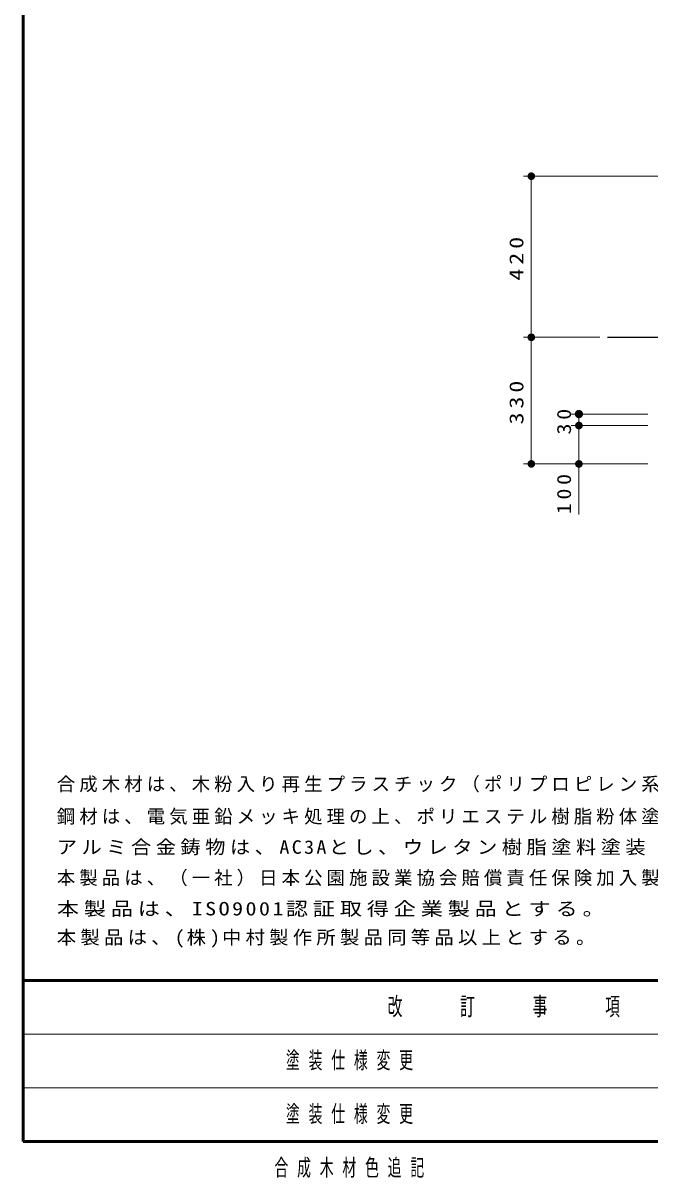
# Model space of a CAD drawing. Units: millimetres on the paper, scale 1:20. Extents: x -726 to 0, y -5 to 257.
# Drawn here: x -365 to -283.3, y -4.7 to 145.8 of the extents above; entities that cross this region are included whole.
import ezdxf

# ---------------------------------------------------------------- set-up
doc = ezdxf.new("R2010")
doc.units = ezdxf.units.MM
doc.layers.add('1_20', color=7, linetype='Continuous', lineweight=25)
doc.layers.add('NAKAMURA図枠', color=7, linetype='Continuous', lineweight=13)
doc.layers.add('99', color=7, linetype='Continuous')
doc.layers.add('CLASS1', color=7, linetype='Continuous')
doc.styles.add('ＭＳ ゴシック', font='')
doc.styles.get('ＭＳ ゴシック').set_extended_font_data('MS Gothic')

# ---------------------------------------------------------------- blocks, each defined once
blk = doc.blocks.new('filled_dot')
at = {"color": 0, "linetype": 'Continuous', "lineweight": -2, "const_width": 1.25}
blk.add_lwpolyline([(-0.625, 0, 1), (0.625, 0, 1)], format="xyb", close=True, dxfattribs=at)

msp = doc.modelspace()

# ---------------------------------------------------------------- linework, layer by layer
at = {"layer": '1_20', "lineweight": 13}
for p, q in [((-278.781, 125.838), (-299.782, 125.838)), ((-298.782, 104.838), (-298.782, 125.838)), ((-289.851, 104.838), (-299.782, 104.838)), ((-298.782, 88.338), (-298.782, 104.838)), ((-283.582, 94.838), (-293.582, 94.838)), ((-292.582, 93.338), (-292.582, 94.838)), ((-283.582, 93.338), (-293.582, 93.338)), ((-292.582, 81.724), (-292.582, 93.338)), ((-283.582, 88.338), (-299.782, 88.338))]:
    msp.add_line(p, q, dxfattribs=at)
at = {"layer": '1_20'}
msp.add_line((-288.851, 104.838), (-280.082, 104.838), dxfattribs=at)
at = {"layer": 'NAKAMURA図枠', "lineweight": 50}
for p, q in [((-365, 257), (-365, 0)), ((-365, 21), (0, 21)), ((-365, 0), (0, 0))]:
    msp.add_line(p, q, dxfattribs=at)
at = {"layer": 'NAKAMURA図枠'}
for p, q in [((-365, 14), (-238.5, 14)), ((-365, 7), (-238.5, 7))]:
    msp.add_line(p, q, dxfattribs=at)

# ---------------------------------------------------------------- block references
at = {"layer": '1_20', "lineweight": 13}
for p, xscale, yscale, rotation in [((-298.782, 125.838), 0.4, 0.4, 270), ((-298.782, 104.838), 0.4, 0.4, 90), ((-298.782, 104.838), 0.4, 0.4, 270), ((-292.582, 94.838), 0.431, 0.431, 270), ((-292.582, 93.338), 0.4, 0.4, 270), ((-298.782, 88.338), 0.4, 0.4, 90), ((-292.582, 88.338), 0.4, 0.4, 90)]:
    msp.add_blockref('filled_dot', p, dxfattribs=dict(at, xscale=xscale, yscale=yscale, rotation=rotation))

# ---------------------------------------------------------------- texts
at = {"layer": '1_20', "char_height": 1.833, "attachment_point": 8, "rotation": 90, "style": 'ＭＳ ゴシック'}
for s, insert in [('\\T1.33;\\W1.25;420', (-299.782, 115.338)), ('\\T1.33;\\W1.25;330', (-299.782, 96.588)), ('\\T1.34;\\W1.15;30', (-293.582, 94.088)), ('\\T1.33;\\W1.15;100', (-293.582, 84.641))]:
    msp.add_mtext(s, dxfattribs=dict(at, insert=insert))
at = {"layer": '99', "char_height": 2.199, "attachment_point": 4, "style": 'ＭＳ ゴシック'}
for s, insert in [('\\T1.64;\\W0.6;塗装仕様変更', (-330.75, 3.5)), ('\\T1.64;\\W0.6;合成木材色追記', (-332.25, -3.5))]:
    msp.add_mtext(s, dxfattribs=dict(at, insert=insert))
at = {"layer": 'CLASS1', "style": 'ＭＳ ゴシック'}
for s, insert, char_height, attachment_point in [('\\T1.22;合成木材は、木粉入り再生プラスチック（ポリプロピレン系,色：サンディーブラウン）とし、「再生有機系建材認定基準」適合品とする。', (-360.606, 45.283), 1.76, 7), ('\\T1.22;鋼材は、電気亜鉛メッキ処理の上、ポリエステル樹脂粉体塗装（ダークグレー）仕上げとする。', (-360.606, 41.283), 1.76, 7), ('\\T1.22;\\W1.1;アルミ合金鋳物は、AC3Aとし、ウレタン樹脂塗料塗装（ダークグレー）仕上げとする。', (-360.606, 37.283), 1.76, 7), ('\\T1.22;本製品は、（一社）日本公園施設業協会賠償責任保険加入製品とする。', (-360.606, 33.283), 1.76, 7), ('\\T1.22;\\W1.2;本製品は、ISO9001認証取得企業製品とする。', (-360.606, 29.283), 1.76, 7), ('\\T1.22;\\W1.05;本製品は、(株)中村製作所製品同等品以上とする。', (-360.606, 25.283), 1.76, 7), ('\\T1.64;\\W0.6;塗装仕様変更', (-330.75, 10.5), 2.199, 4)]:
    msp.add_mtext(s, dxfattribs=dict(at, insert=insert, char_height=char_height, attachment_point=attachment_point))
at = {"layer": 'NAKAMURA図枠', "insert": (-301.75, 17.5), "char_height": 2.346, "attachment_point": 5, "style": 'ＭＳ ゴシック'}
msp.add_mtext('\\T1.64;\\W0.6;改\u3000\u3000訂\u3000\u3000事\u3000\u3000項', dxfattribs=at)

doc.saveas('drawing.dxf')
